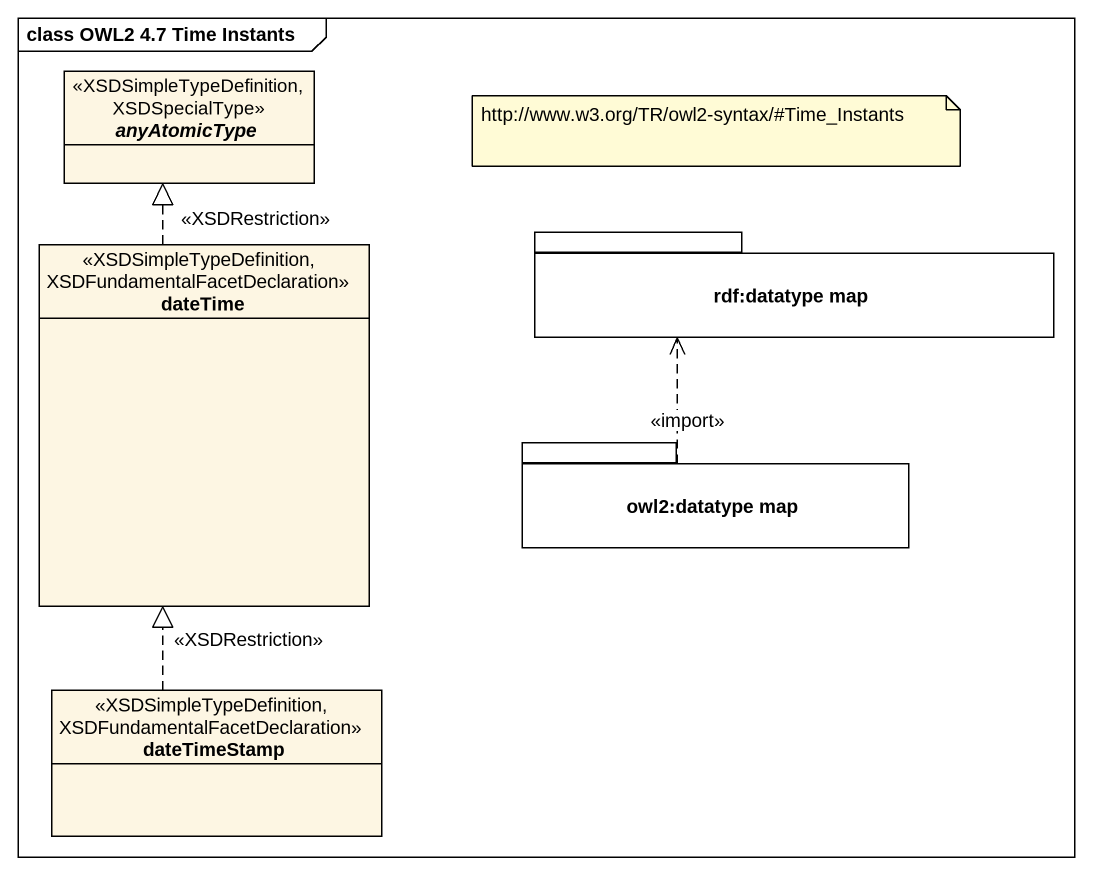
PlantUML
@startuml
mainframe class OWL2 4.7 Time Instants
hide circle
hide empty members
abstract class anyAtomicType <<XSDSimpleTypeDefinition, XSDSpecialType>>
class dateTime <<XSDSimpleTypeDefinition, XSDFundamentalFacetDeclaration>>
package "rdf:datatype map" as rdf_datatype_map {
}
package "owl2:datatype map" as owl2_datatype_map {
}
class dateTimeStamp <<XSDSimpleTypeDefinition, XSDFundamentalFacetDeclaration>>
dateTime .up.|> anyAtomicType : <<XSDRestriction>>
owl2_datatype_map .up.> rdf_datatype_map : <<import>>
dateTimeStamp .up.|> dateTime : <<XSDRestriction>>
note as N1
  http://www.w3.org/TR/owl2-syntax/#Time_Instants
end note
@enduml
